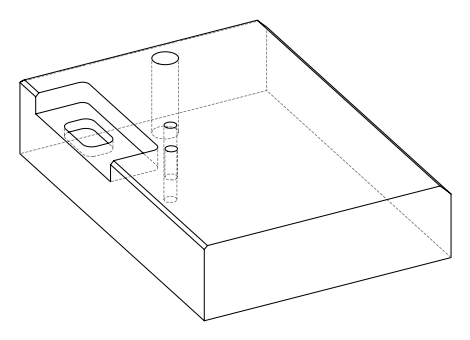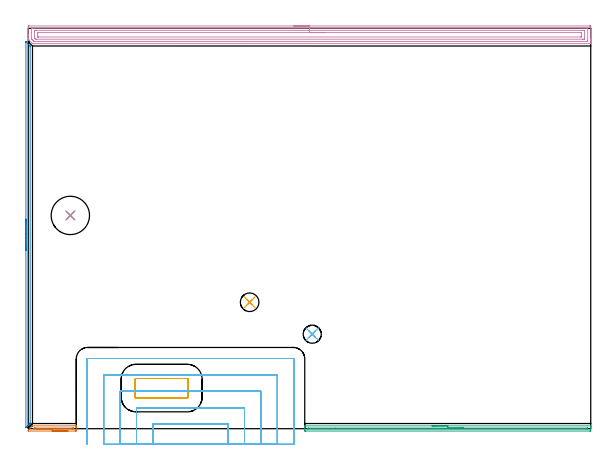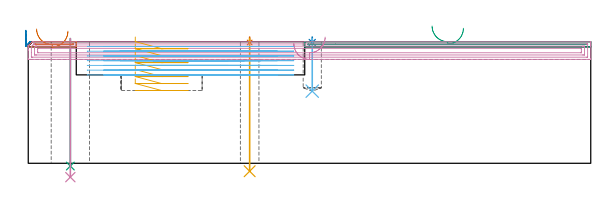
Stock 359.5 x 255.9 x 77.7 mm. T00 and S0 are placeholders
(PLAN: 12 operations, 7 tool changes, 42.6 min)
(1 SPOT_DRILL | STEP1HOLE_1 | NXT0321_9005460120000 | 0.03 min | 1 mm3)
(2 SPOT_DRILL_1 | STEP1POCKET | NXT0321_9005460120000 | 0.03 min | 1 mm3)
(3 INDEXABLE_INSERT_DRILL_THROUGH_HOLE_FROM_SOLID | STEP1HOLE | NXT0302_002 | 0.33 min | 14633 mm3)
(4 DRILL_TO_ENLARGE_THROUGH_HOLE | STEP1HOLE | UGT0301_058 | 0.36 min | 21964 mm3)
(5 DRILL_THROUGH_HOLE_INTO_CENTER | STEP1HOLE_1 | UGT0301_229 | 0.34 min | 8616 mm3)
(6 DRILL_BLIND_HOLE_INTO_CENTER | STEP1POCKET | NXT0301_087 | 0.14 min | 3182 mm3)
(7 AREA_MILL | FG_CHAMFER_SURFACE | UGT0205_001 | 0.62 min | 177 mm3)
(8 AREA_MILL_1 | FG_CHAMFER_SURFACE_1 | UGT0205_001 | 2.12 min | 902 mm3)
(9 AREA_MILL_2 | FG_CHAMFER_SURFACE_2 | UGT0205_001 | 3.07 min | 1014 mm3)
(10 AREA_MILL_3 | FG_CHAMFER_SURFACE_3 | UGT0205_001 | 11.77 min | 22941 mm3)
(11 MILL_RECTANGULAR_POCKET | POCKET_RECTANGULAR_STRAIGHT | UGT0201_100 | Follow Part, ap 4.5, ae 75% | 2.12 min | 46526 mm3)
(12 MILL_SLOT | SLOT_PARTIAL_RECTANGULAR | UGT0201_132 | Follow Part, ap 3.5, ae 75% | 21.68 min | 128535 mm3)
(TOOL NXT0321_9005460120000 | NC Spot Drill, 142deg, 12mm, Carbide, Uncoated | D12 PA142 FL30 Z2)
(TOOL NXT0302_002 | Index. Insert Drill 15.5mm [880-D1550L20-05] | D15.5 PA176 FL78 Z2)
(TOOL UGT0301_058 | Twist Drill 24.5 mm | D24.5 PA118 FL160 Z2)
(TOOL UGT0301_229 | Twist Drill 11.9 mm | D11.9 PA118 FL100 Z2)
(TOOL NXT0301_087 | Carbide Drill 11.6mm [860.1-1160-058A1-MM 2214] | D11.6 PA140 FL72 Z2)
(TOOL UGT0205_001 | Chamfer Mill 20 x 3 x 45 deg. | D20 FL50 Z2)
(TOOL UGT0201_100 | End Mill 18 mm | D18 FL22 Z2)
(TOOL UGT0201_132 | Carbide End Mill 14.0 | D14 FL30 Z4)
(OP 1 SPOT_DRILL)
G17 G21 G94 G90
T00 M6
G54
G17 G0 G90 X141.5 Y80.8 S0 M3
G43 Z87.7 H0
G94 G81 G98 Z77.188 F250. R80.7
G80
M5
M2
(OP 2 SPOT_DRILL_1)
G17 G21 G94 G90
T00 M6
G54
G17 G0 G90 X181.5 Y60.4 S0 M3
G43 Z87.7 H0
G94 G81 G98 Z77.201 F250. R80.7
G80
M5
M2
(OP 3 INDEXABLE_INSERT_DRILL_THROUGH_HOLE_FROM_SOLID)
G17 G21 G94 G90
T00 M6
G54
G17 G0 G90 X26.9 Y136.3 S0 M3
G43 Z87.7 H1
G94 G81 G98 Z-1.771 F250. R79.7
G80
M5
M2
(OP 4 DRILL_TO_ENLARGE_THROUGH_HOLE)
G17 G21 G94 G90
T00 M6
G54
G17 G0 G90 X26.9 Y136.3 S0 M3
G43 Z87.7 H0
G94 G73 G98 Z-8.861 F250. Q21.64 R79.7
G80
M5
M2
(OP 5 DRILL_THROUGH_HOLE_INTO_CENTER)
G17 G21 G94 G90
T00 M6
G54
G17 G0 G90 X141.5 Y80.8 S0 M3
G43 Z87.7 H0
G94 G73 G98 Z-5.075 F250. Q11.825 R79.7
G80
M5
M2
(OP 6 DRILL_BLIND_HOLE_INTO_CENTER)
G17 G21 G94 G90
T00 M6
G54
G17 G0 G90 X181.5 Y60.4 S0 M3
G43 Z87.7 H1
G94 G81 G98 Z46.1 F250. R79.7
G80
M5
M2
(OP 7 AREA_MILL)
G17 G21 G94 G90
T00 M6
G54
G17 G0 G90 X25.347 Y-1.5 S1061 M3
G43 Z87.7 H0
Z84.4
G94 G1 X25.309 Z83.528 F250.
X25.195 Z82.663
X25.007 Z81.812
X24.744 Z80.98
X24.41 Z80.174
X24.008 Z79.4
X23.539 Z78.664
X23.008 Z77.972
X22.418 Z77.329
X21.775 Z76.739
X21.083 Z76.208
X20.347 Z75.74
X19.574 Z75.337
X18.768 Z75.003
X17.936 Z74.741
X17.084 Z74.552
X16.219 Z74.438
X15.347 Z74.4
X0.163
X0.071 Y-1.497 Z74.403
X-0.005 Y-1.492 Z74.406
X-0.003 Y-1.384 Z74.514
X-0.005 Y-0.942 Z74.956
X-0.002 Y-0.913 Z74.985
X0.014 Y-0.885 Z75.013
X0.175 Y-0.724 Z75.173
X0.311 Y-0.588 Z75.311
X0.601 Y-0.299 Z75.601
X2.396 Y1.496 Z77.395
X2.627 Y1.725 Z77.622
X2.705 Y1.797 Z77.689
X2.842 Y1.8 Z77.7
X30.531
X30.69 Y1.798 Z77.688
X30.697 Y1.674 Z77.566
X30.7 Y1.543 Z77.442
Y1.248 Z77.148
Y0.587 Z76.481
Y-0.617 Z75.279
X30.695 Y-1.16 Z74.734
X30.69 Y-1.492 Z74.403
X30.428 Y-1.496 Z74.401
X30.084 Y-1.5 Z74.4
X15.347
Y-0.086 Z75.814
X3.976 Y-0.085 Z75.815
X3.342 Y-0.08 Z75.82
X3.289 Y-0.079 Z75.821
X3.288 Y-0.068 Z75.832
X3.289 Y-0.063 Z75.837
X3.622 Y0.261 Z76.161
X3.765 Y0.379 Z76.279
X4.026 Y0.383 Z76.283
X4.182 Y0.385 Z76.285
X4.388
X4.87 Y0.386 Z76.286
X28.504 Y0.385 Z76.285
X28.648 Y0.383 Z76.283
X28.682 Y0.38 Z76.28
X28.69 Y0.378 Z76.278
X28.694 Y0.369 Z76.269
X28.697 Y0.339 Z76.239
X28.699 Y0.194 Z76.094
X28.693 Y-0.046 Z75.854
X28.69 Y-0.072 Z75.828
X28.684 Y-0.079 Z75.821
X28.659 Y-0.081 Z75.819
X28.539 Y-0.084 Z75.816
X28.298 Y-0.086 Z75.814
X28.092
X15.347
X14.476 Z75.852
X13.611 Z75.966
X12.759 Z76.155
X11.927 Z76.417
X11.121 Z76.751
X10.347 Z77.154
X9.612 Z77.623
X8.919 Z78.154
X8.276 Z78.743
X7.687 Z79.386
X7.156 Z80.078
X6.687 Z80.814
X6.284 Z81.588
X5.95 Z82.394
X5.688 Z83.226
X5.499 Z84.078
X5.385 Z84.943
X5.347 Z85.814
G0 Z87.7
M5
M2
(OP 8 AREA_MILL_1)
G17 G21 G94 G90
T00 M6
G54
G17 G0 G90 X-1.5 Y113.95 S1061 M3
G43 Z87.7 H0
Z85.
G94 G1 Y113.988 Z84.128 F250.
Y114.102 Z83.264
Y114.291 Z82.412
Y114.553 Z81.58
Y114.887 Z80.774
Y115.29 Z80.
Y115.758 Z79.264
Y116.29 Z78.572
Y116.879 Z77.929
Y117.522 Z77.34
Y118.214 Z76.808
Y118.95 Z76.34
Y119.724 Z75.937
Y120.53 Z75.603
Y121.362 Z75.341
Y122.213 Z75.152
Y123.078 Z75.038
Y123.95 Z75.
Y247.007
X-1.497 Y247.287 Z75.003
X-1.496 Y247.288 Z75.004
X-1.487 Y247.287 Z75.013
X-1.437 Y247.237 Z75.063
X-1.033 Y246.834 Z75.464
X0.733 Y245.069 Z77.229
X1.176 Y244.623 Z77.675
X1.196 Y244.596 Z77.686
X1.2 Y244.014 Z77.7
Y3.886
X1.196 Y3.304 Z77.687
X1.176 Y3.276 Z77.675
X1.174 Y3.273 Z77.673
X0.421 Y2.52 Z76.92
X0.144 Y2.242 Z76.64
X-0.442 Y1.658 Z76.058
X-0.738 Y1.359 Z75.757
X-1.277 Y0.822 Z75.222
X-1.338 Y0.762 Z75.161
X-1.474 Y0.633 Z75.025
X-1.497 Y0.614 Z75.002
X-1.5 Y0.749 Z75.
Y0.762
Y123.95
Y124.822 Z75.038
Y125.686 Z75.152
Y126.538 Z75.341
Y127.37 Z75.603
Y128.176 Z75.937
Y128.95 Z76.34
Y129.686 Z76.808
Y130.378 Z77.34
Y131.021 Z77.929
Y131.61 Z78.572
Y132.141 Z79.264
Y132.61 Z80.
Y133.013 Z80.774
Y133.347 Z81.58
Y133.609 Z82.412
Y133.798 Z83.263
Y133.912 Z84.128
Y133.95 Z85.
G0 Z87.7
M5
M2
(OP 9 AREA_MILL_2)
G17 G21 G94 G90
T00 M6
G54
G17 G0 G90 X258.1 Y1.8 S1061 M3
G43 Z87.7 H0
G94 G1 X258.138 Z86.828 F250.
X258.252 Z85.963
X258.441 Z85.112
X258.703 Z84.28
X259.037 Z83.474
X259.44 Z82.7
X259.908 Z81.964
X260.44 Z81.272
X261.029 Z80.629
X261.672 Z80.039
X262.364 Z79.508
X263.1 Z79.04
X263.874 Z78.637
X264.68 Z78.303
X265.512 Z78.041
X266.364 Z77.852
X267.228 Z77.738
X268.1 Z77.7
X359.316
X359.49 Y1.797 Z77.689
X359.498 Y1.662 Z77.554
X359.5 Y1.521 Z77.42
Y1.305 Z77.205
Y0.587 Z76.481
Y-0.646 Z75.251
X359.496 Y-1.16 Z74.734
X359.49 Y-1.492 Z74.403
X359.214 Y-1.497 Z74.4
X358.869 Y-1.5
X177.331
X176.986 Y-1.497
X176.71 Y-1.492 Z74.403
X176.7 Y-1.16 Z74.734
Y0.228 Z76.124
Y0.587 Z76.481
Y1.305 Z77.205
Y1.521 Z77.42
X176.702 Y1.662 Z77.554
X176.71 Y1.797 Z77.689
X176.884 Y1.8 Z77.7
X268.1
Y0.386 Z76.286
X357.287 Y0.385 Z76.285
X357.439 Y0.384 Z76.284
X357.476 Y0.381 Z76.281
X357.488 Y0.379 Z76.279
X357.491 Y0.371 Z76.271
X357.496 Y0.337 Z76.237
X357.498 Y0.179 Z76.079
X357.492 Y-0.054 Z75.846
X357.49 Y-0.077 Z75.823
X357.442 Y-0.08 Z75.82
X357.322 Y-0.083 Z75.817
X357.08 Y-0.085 Z75.815
X356.875 Y-0.086 Z75.814
X178.914
X178.761 Y-0.084 Z75.816
X178.724 Y-0.082 Z75.818
X178.712 Y-0.079 Z75.821
X178.709 Y-0.071 Z75.829
X178.705 Y-0.037 Z75.863
X178.707 Y0.116 Z76.016
X178.729 Y0.379 Z76.279
X179.009 Y0.384 Z76.284
X179.12 Y0.385 Z76.285
X196.363 Y0.386 Z76.286
X268.1
X268.972 Z76.324
X269.836 Z76.438
X270.688 Z76.626
X271.52 Z76.889
X272.326 Z77.223
X273.1 Z77.625
X273.836 Z78.094
X274.528 Z78.625
X275.171 Z79.215
X275.76 Z79.858
X276.292 Z80.55
X276.76 Z81.286
X277.163 Z82.06
X277.497 Z82.866
X277.759 Z83.698
X277.948 Z84.549
X278.062 Z85.414
X278.1 Z86.286
G0 Z87.7
M5
M2
(OP 10 AREA_MILL_3)
G17 G21 G94 G90
T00 M6
G54
G17 G0 G90 X169.75 Y257.4 S1061 M3
G43 Z87.7 H0
Z76.4
G94 G1 X169.788 Z75.528 F250.
X169.902 Z74.664
X170.091 Z73.812
X170.353 Z72.98
X170.687 Z72.174
X171.09 Z71.4
X171.558 Z70.664
X172.09 Z69.972
X172.679 Z69.329
X173.322 Z68.74
X174.014 Z68.208
X174.75 Z67.74
X175.524 Z67.337
X176.33 Z67.003
X177.162 Z66.741
X178.014 Z66.552
X178.878 Z66.438
X179.75 Z66.4
X358.486
X358.881 Y257.399 Z66.401
X359.272 Y257.396 Z66.402
X359.49 Y257.392 Z66.405
X359.5 Y257.012 Z66.786
Y249.119 Z74.675
Y248.58 Z75.216
Y248.242 Z75.554
Y247.703 Z76.093
Y247.365 Z76.429
Y246.399 Z77.4
X359.497 Y246.247 Z77.545
X359.49 Y246.102 Z77.689
X359.328 Y246.1 Z77.7
X3.299
X2.705 Y246.099 Z77.684
X2.547 Y246.251 Z77.545
X0.556 Y248.242 Z75.554
X0.387 Y248.413 Z75.387
X0.321 Y248.479 Z75.321
X0.118 Y248.681 Z75.117
X0.023 Y248.778 Z75.02
X0.001 Y248.81 Z74.987
X0. Y249.188 Z74.611
Y249.996 Z73.799
Y251.211 Z72.585
Y251.75 Z72.044
Y256.742 Z67.055
X0.004 Y257.012 Z66.786
X0.01 Y257.392 Z66.405
X0.227 Y257.396 Z66.402
X0.619 Y257.4 Z66.4
X179.75
Y255.986 Z67.814
X357.094 Y255.985 Z67.815
X357.247 Y255.984 Z67.816
X357.449 Y255.98 Z67.82
X357.49 Y255.978 Z67.822
X357.495 Y255.95 Z67.85
X357.497 Y255.918 Z67.882
X357.5 Y255.737 Z68.063
Y247.711 Z76.089
X357.498 Y247.605 Z76.195
X357.494 Y247.535 Z76.265
X357.49 Y247.52 Z76.28
X357.486 Y247.518 Z76.282
X357.465 Y247.516 Z76.284
X357.094 Y247.514 Z76.286
X356.942
X4.041 Y247.515 Z76.285
X3.856 Y247.516 Z76.284
X3.764 Y247.519 Z76.281
X3.745 Y247.521 Z76.279
X3.698 Y247.562 Z76.238
X3.606 Y247.649 Z76.151
X3.299 Y247.951 Z75.849
X3.007 Y248.242 Z75.558
X2.406 Y248.845 Z74.955
X2.137 Y249.119 Z74.681
X2.05 Y249.212 Z74.588
X2.01 Y249.27 Z74.53
X2.007 Y249.319 Z74.481
X2.002 Y249.516 Z74.284
X2. Y253.025 Z70.775
Y255.656 Z68.144
Y255.789 Z68.011
X2.002 Y255.895 Z67.905
X2.006 Y255.966 Z67.834
X2.01 Y255.98 Z67.82
X2.014 Y255.982 Z67.818
X2.035 Y255.984 Z67.816
X2.406 Y255.986 Z67.814
X2.558
X179.75
Y254.572 Z69.228
X354.414 Y254.571 Z69.229
X355.114 Y254.57 Z69.23
X355.307 Y254.567 Z69.233
X355.49 Y254.563 Z69.237
X355.495 Y254.381 Z69.419
X355.499 Y254.193 Z69.607
X355.5 Y249.807 Z73.993
X355.495 Y249.119 Z74.681
X355.493 Y248.937 Z74.863
X355.307 Y248.934 Z74.866
X354.608 Y248.929 Z74.871
X354.414
X5.28
X5.086 Y248.93 Z74.87
X4.892 Y248.934 Z74.866
X4.773 Y248.938 Z74.862
X4.709 Y248.997 Z74.803
X4.582 Y249.119 Z74.681
X4.193 Y249.508 Z74.292
X4.074 Y249.633 Z74.167
X4.017 Y249.694 Z74.106
X4.01 Y249.807 Z73.993
X4.003 Y249.996 Z73.804
X4. Y250.185 Z73.615
Y253.693 Z70.107
X4.005 Y254.381 Z69.419
X4.007 Y254.563 Z69.237
X4.193 Y254.566 Z69.234
X4.892 Y254.571 Z69.229
X5.086
X179.75 Y254.572 Z69.228
Y253.157 Z70.643
X352.98
X353.359 Y253.156 Z70.644
X353.427 Y253.154 Z70.646
X353.49 Y253.149 Z70.651
X353.494 Y253.053 Z70.747
X353.5 Y252.647 Z71.153
Y250.893 Z72.907
Y250.873 Z72.927
X353.49 Y250.445 Z73.355
X353.482 Y250.349 Z73.451
X353.347 Y250.346 Z73.454
X353.167 Y250.343 Z73.457
X6.52
X6.141 Y250.344 Z73.456
X6.073 Y250.346 Z73.454
X6.01 Y250.351 Z73.449
X6.006 Y250.447 Z73.353
X6. Y250.853 Z72.947
Y252.627 Z71.173
X6.01 Y253.055 Z70.745
X6.018 Y253.151 Z70.649
X6.153 Y253.154 Z70.646
X6.333 Y253.157 Z70.643
X179.75
X180.622 Z70.681
X181.486 Z70.795
X182.338 Z70.983
X183.17 Z71.246
X183.976 Z71.58
X184.75 Z71.982
X185.486 Z72.451
X186.178 Z72.982
X186.821 Z73.572
X187.41 Z74.215
X187.942 Z74.907
X188.41 Z75.643
X188.813 Z76.416
X189.147 Z77.222
X189.409 Z78.054
X189.598 Z78.906
X189.712 Z79.771
X189.75 Z80.643
G0 Z87.7
M5
M2
(OP 11 MILL_RECTANGULAR_POCKET)
G17 G21 G94 G90
T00 M6
G54
G17 G0 G90 X68.4 Y30.948 S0 M3
G43 Z87.7 H0
Z80.7
G94 G1 Y20.2 Z77.82 F250.
Y20.137 Z77.803
X68.46 Y19.979 Z77.758
X68.579 Y19.86 Z77.713
X68.737 Y19.8 Z77.668
X68.8 Z77.651
X85.25 Z73.243
X101.7 F500.
G3 X102.1 Y20.2 R0.4
G1 Y31.7
G3 X101.7 Y32.1 R0.4
G1 X68.8
G3 X68.4 Y31.7 R0.4
G1 Y20.2
G3 X68.8 Y19.8 R0.4
G1 X85.25
X86.25
G0 X68.4 Y30.948 Z76.243
G1 Y20.2 Z73.363 F250.
Y20.137 Z73.346
X68.46 Y19.979 Z73.301
X68.579 Y19.86 Z73.256
X68.737 Y19.8 Z73.21
X68.8 Z73.193
X85.25 Z68.786
X101.7 F500.
G3 X102.1 Y20.2 R0.4
G1 Y31.7
G3 X101.7 Y32.1 R0.4
G1 X68.8
G3 X68.4 Y31.7 R0.4
G1 Y20.2
G3 X68.8 Y19.8 R0.4
G1 X85.25
X86.25
G0 X68.4 Y30.948 Z71.786
G1 Y20.2 Z68.906 F250.
Y20.137 Z68.889
X68.46 Y19.979 Z68.843
X68.579 Y19.86 Z68.798
X68.737 Y19.8 Z68.753
X68.8 Z68.736
X85.25 Z64.329
X101.7 F500.
G3 X102.1 Y20.2 R0.4
G1 Y31.7
G3 X101.7 Y32.1 R0.4
G1 X68.8
G3 X68.4 Y31.7 R0.4
G1 Y20.2
G3 X68.8 Y19.8 R0.4
G1 X85.25
X86.25
G0 X68.4 Y30.948 Z67.329
G1 Y20.2 Z64.448 F250.
Y20.137 Z64.431
X68.46 Y19.979 Z64.386
X68.579 Y19.86 Z64.341
X68.737 Y19.8 Z64.296
X68.8 Z64.279
X85.25 Z59.871
X101.7 F500.
G3 X102.1 Y20.2 R0.4
G1 Y31.7
G3 X101.7 Y32.1 R0.4
G1 X68.8
G3 X68.4 Y31.7 R0.4
G1 Y20.2
G3 X68.8 Y19.8 R0.4
G1 X85.25
X86.25
G0 X68.4 Y30.948 Z62.871
G1 Y20.2 Z59.991 F250.
Y20.137 Z59.974
X68.46 Y19.979 Z59.929
X68.579 Y19.86 Z59.884
X68.737 Y19.8 Z59.839
X68.8 Z59.822
X85.25 Z55.414
X101.7 F500.
G3 X102.1 Y20.2 R0.4
G1 Y31.7
G3 X101.7 Y32.1 R0.4
G1 X68.8
G3 X68.4 Y31.7 R0.4
G1 Y20.2
G3 X68.8 Y19.8 R0.4
G1 X85.25
X86.25
G0 X68.4 Y30.948 Z58.414
G1 Y20.2 Z55.534 F250.
Y20.137 Z55.517
X68.46 Y19.979 Z55.472
X68.579 Y19.86 Z55.427
X68.737 Y19.8 Z55.382
X68.8 Z55.365
X85.25 Z50.957
X101.7 F500.
G3 X102.1 Y20.2 R0.4
G1 Y31.7
G3 X101.7 Y32.1 R0.4
G1 X68.8
G3 X68.4 Y31.7 R0.4
G1 Y20.2
G3 X68.8 Y19.8 R0.4
G1 X85.25
X86.25
G0 X68.4 Y30.948 Z53.957
G1 Y20.2 Z51.077 F250.
Y20.137 Z51.06
X68.46 Y19.979 Z51.015
X68.579 Y19.86 Z50.97
X68.737 Y19.8 Z50.925
X68.8 Z50.908
X85.25 Z46.5
X101.7 F500.
G3 X102.1 Y20.2 R0.4
G1 Y31.7
G3 X101.7 Y32.1 R0.4
G1 X68.8
G3 X68.4 Y31.7 R0.4
G1 Y20.2
G3 X68.8 Y19.8 R0.4
G1 X85.25
X86.25
G0 Z87.7
M5
M2
(OP 12 MILL_SLOT)
G17 G21 G94 G90
T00 M6
G54
G17 G0 G90 X127.7 Y-10. S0 M3
G43 Z87.7 H0
Z74.671
G94 G1 Y-7. F250.
Y2.9 F500.
X79.7
Y-7.
Y-10. F250.
X138.2
Y-7.
Y13.4 F500.
X69.2
Y-7.
Y-10. F250.
X148.7
Y-7.
Y23.9 F500.
X104.1
X101.1 F250.
X69.4 F500.
X66.4 F250.
X58.7 F500.
Y-7.
Y-10. F250.
X159.2
Y-7.
Y34.4 F500.
X48.2
Y-7.
Y-10. F250.
X169.7
Y-7.
Y44.6 F500.
G3 X169.4 Y44.9 R0.3
G1 X38.
G3 X37.7 Y44.6 R0.3
G1 Y-7.
Y-10. F250.
G0 X127.7 Z71.643
G1 Y-7.
Y2.9 F500.
X79.7
Y-7.
Y-10. F250.
X138.2
Y-7.
Y13.4 F500.
X69.2
Y-7.
Y-10. F250.
X148.7
Y-7.
Y23.9 F500.
X104.1
X101.1 F250.
X69.4 F500.
X66.4 F250.
X58.7 F500.
Y-7.
Y-10. F250.
X159.2
Y-7.
Y34.4 F500.
X48.2
Y-7.
Y-10. F250.
X169.7
Y-7.
Y44.6 F500.
G3 X169.4 Y44.9 R0.3
G1 X38.
G3 X37.7 Y44.6 R0.3
G1 Y-7.
Y-10. F250.
G0 X127.7 Z68.614
G1 Y-7.
Y2.9 F500.
X79.7
Y-7.
Y-10. F250.
X138.2
Y-7.
Y13.4 F500.
X69.2
Y-7.
Y-10. F250.
X148.7
Y-7.
Y23.9 F500.
X104.1
X101.1 F250.
X69.4 F500.
X66.4 F250.
X58.7 F500.
Y-7.
Y-10. F250.
X159.2
Y-7.
Y34.4 F500.
X48.2
Y-7.
Y-10. F250.
X169.7
Y-7.
Y44.6 F500.
G3 X169.4 Y44.9 R0.3
G1 X38.
G3 X37.7 Y44.6 R0.3
G1 Y-7.
Y-10. F250.
G0 X127.7 Z65.586
G1 Y-7.
Y2.9 F500.
X79.7
Y-7.
Y-10. F250.
X138.2
Y-7.
Y13.4 F500.
X69.2
Y-7.
Y-10. F250.
X148.7
Y-7.
Y23.9 F500.
X104.1
X101.1 F250.
X69.4 F500.
X66.4 F250.
X58.7 F500.
Y-7.
Y-10. F250.
X159.2
Y-7.
Y34.4 F500.
X48.2
Y-7.
Y-10. F250.
X169.7
Y-7.
Y44.6 F500.
G3 X169.4 Y44.9 R0.3
G1 X38.
G3 X37.7 Y44.6 R0.3
G1 Y-7.
Y-10. F250.
G0 X127.7 Z62.557
G1 Y-7.
Y2.9 F500.
X79.7
Y-7.
Y-10. F250.
X138.2
Y-7.
Y13.4 F500.
X69.2
Y-7.
Y-10. F250.
X148.7
Y-7.
Y23.9 F500.
X104.1
X101.1 F250.
X69.4 F500.
X66.4 F250.
X58.7 F500.
Y-7.
Y-10. F250.
X159.2
Y-7.
Y34.4 F500.
X48.2
Y-7.
Y-10. F250.
X169.7
Y-7.
Y44.6 F500.
G3 X169.4 Y44.9 R0.3
G1 X38.
G3 X37.7 Y44.6 R0.3
G1 Y-7.
Y-10. F250.
G0 X127.7 Z59.529
G1 Y-7.
Y2.9 F500.
X79.7
Y-7.
Y-10. F250.
X138.2
Y-7.
Y13.4 F500.
X69.2
Y-7.
Y-10. F250.
X148.7
Y-7.
Y23.9 F500.
X104.1
X101.1 F250.
X69.4 F500.
X66.4 F250.
X58.7 F500.
Y-7.
Y-10. F250.
X159.2
Y-7.
Y34.4 F500.
X48.2
Y-7.
Y-10. F250.
X169.7
Y-7.
Y44.6 F500.
G3 X169.4 Y44.9 R0.3
G1 X38.
G3 X37.7 Y44.6 R0.3
G1 Y-7.
Y-10. F250.
G0 X127.7 Z56.5
G1 Y-7.
Y2.9 F500.
X79.7
Y-7.
Y-10. F250.
X138.2
Y-7.
Y13.4 F500.
X69.2
Y-7.
Y-10. F250.
X148.7
Y-7.
Y23.9 F500.
X104.1
X101.1 F250.
X69.4 F500.
X66.4 F250.
X58.7 F500.
Y-7.
Y-10. F250.
X159.2
Y-7.
Y34.4 F500.
X48.2
Y-7.
Y-10. F250.
X169.7
Y-7.
Y44.6 F500.
G3 X169.4 Y44.9 R0.3
G1 X38.
G3 X37.7 Y44.6 R0.3
G1 Y-7.
Y-10. F250.
G0 Z87.7
M5
M2
